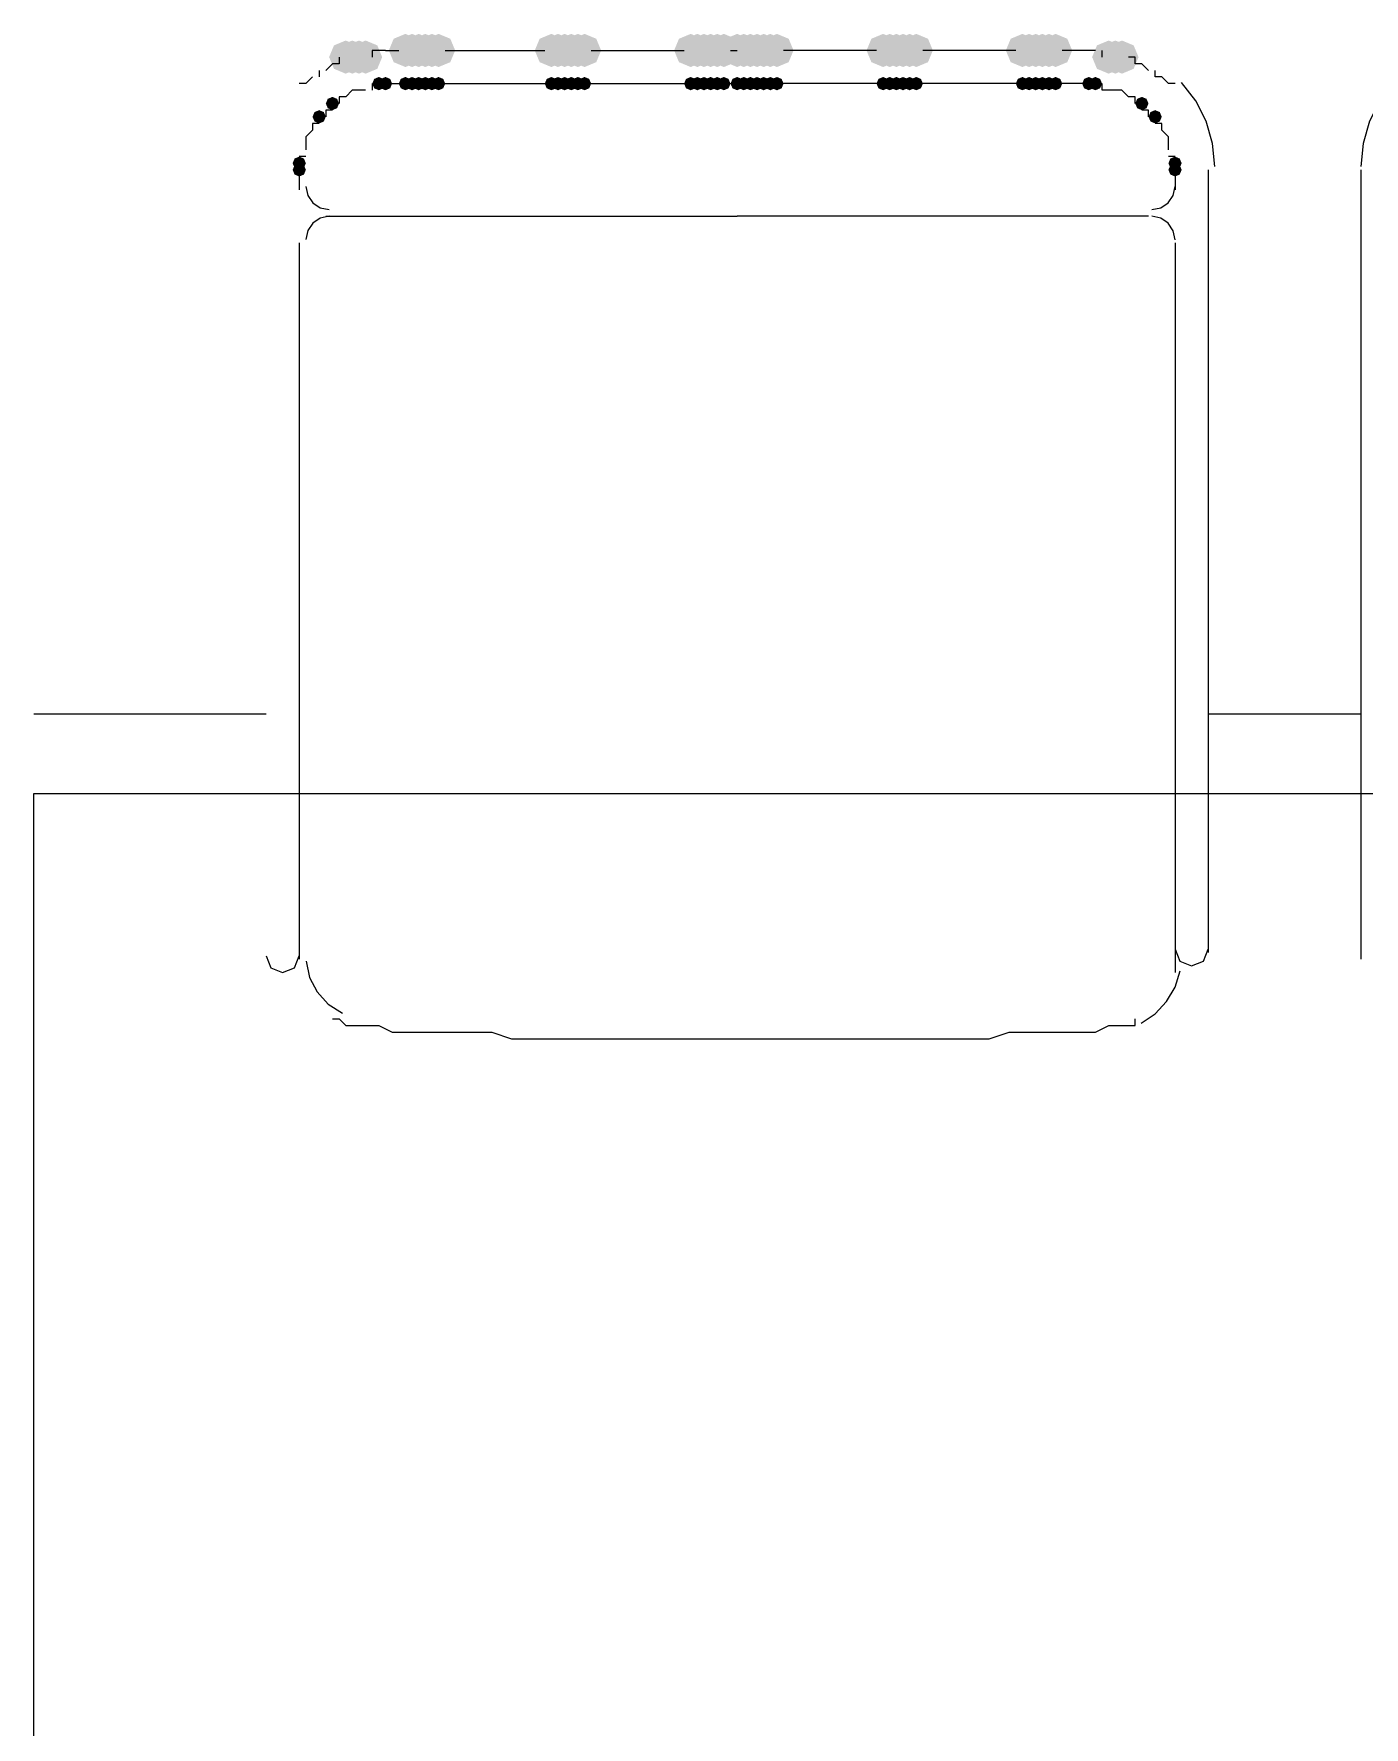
# Model space of a CAD drawing. Extents: x 185064 to 343242, y -369192 to -264966.
# Drawn here: x 231020 to 231653, y -302174 to -301368 of the extents above; entities that cross this region are included whole.
import ezdxf

# ---------------------------------------------------------------- set-up
doc = ezdxf.new("R2010")
doc.units = 0

# ---------------------------------------------------------------- blocks, each defined once
blk = doc.blocks.new('12222')
h = blk.add_hatch(color=3)
h.dxf.hatch_style = 2
h.paths.add_polyline_path([(235336.41, -308467.6), (235335.49, -308469.83), (235333.26, -308470.76), (235331.03, -308469.83), (235330.1, -308467.6), (235331.03, -308465.37), (235333.26, -308464.44), (235335.49, -308465.37)])
h = blk.add_hatch(color=3)
h.dxf.hatch_style = 2
h.paths.add_polyline_path([(235339.57, -308467.6), (235338.65, -308469.83), (235336.41, -308470.76), (235334.18, -308469.83), (235333.26, -308467.6), (235334.18, -308465.37), (235336.41, -308464.44), (235338.65, -308465.37)])
h = blk.add_hatch(color=3)
h.dxf.hatch_style = 2
h.paths.add_polyline_path([(235314.31, -308477.07), (235313.38, -308479.31), (235311.15, -308480.23), (235308.92, -308479.31), (235307.99, -308477.07), (235308.92, -308474.84), (235311.15, -308473.92), (235313.38, -308474.84)])
h = blk.add_hatch(color=3)
h.dxf.hatch_style = 2
h.paths.add_polyline_path([(235307.99, -308483.39), (235307.07, -308485.62), (235304.84, -308486.55), (235302.61, -308485.62), (235301.68, -308483.39), (235302.61, -308481.16), (235304.84, -308480.23), (235307.07, -308481.16)])
h = blk.add_hatch(color=3)
h.dxf.hatch_style = 2
h.paths.add_polyline_path([(235290.63, -308492.86), (235288.31, -308498.44), (235282.73, -308500.76), (235277.16, -308498.44), (235274.84, -308492.86), (235277.16, -308487.29), (235282.73, -308484.97), (235288.31, -308487.29)])
h = blk.add_hatch(color=3)
h.dxf.hatch_style = 2
h.paths.add_polyline_path([(235290.63, -308496.02), (235288.31, -308501.6), (235282.73, -308503.92), (235277.16, -308501.6), (235274.84, -308496.02), (235277.16, -308490.45), (235282.73, -308488.13), (235288.31, -308490.45)])
h = blk.add_hatch(color=3)
h.dxf.hatch_style = 2
h.paths.add_polyline_path([(235290.63, -308499.18), (235288.31, -308504.76), (235282.73, -308507.07), (235277.16, -308504.76), (235274.84, -308499.18), (235277.16, -308493.6), (235282.73, -308491.29), (235288.31, -308493.6)])
h = blk.add_hatch(color=3)
h.dxf.hatch_style = 2
h.paths.add_polyline_path([(235298.52, -308505.5), (235297.59, -308507.73), (235295.36, -308508.65), (235293.13, -308507.73), (235292.2, -308505.5), (235293.13, -308503.27), (235295.36, -308502.34), (235297.59, -308503.27)])
h = blk.add_hatch(color=3)
h.dxf.hatch_style = 2
h.paths.add_polyline_path([(235298.52, -308508.65), (235297.59, -308510.88), (235295.36, -308511.81), (235293.13, -308510.88), (235292.2, -308508.65), (235293.13, -308506.42), (235295.36, -308505.5), (235297.59, -308506.42)])
h = blk.add_hatch(color=3)
h.dxf.hatch_style = 2
h.paths.add_polyline_path([(235287.47, -308524.44), (235285.15, -308530.02), (235279.57, -308532.34), (235274, -308530.02), (235271.68, -308524.44), (235274, -308518.87), (235279.57, -308516.55), (235285.15, -308518.87)])
h = blk.add_hatch(color=3)
h.dxf.hatch_style = 2
h.paths.add_polyline_path([(235287.47, -308527.6), (235285.15, -308533.18), (235279.57, -308535.5), (235274, -308533.18), (235271.68, -308527.6), (235274, -308522.03), (235279.57, -308519.71), (235285.15, -308522.03)])
h = blk.add_hatch(color=3)
h.dxf.hatch_style = 2
h.paths.add_polyline_path([(235287.47, -308530.76), (235285.15, -308536.33), (235279.57, -308538.65), (235274, -308536.33), (235271.68, -308530.76), (235274, -308525.18), (235279.57, -308522.86), (235285.15, -308525.18)])
h = blk.add_hatch(color=3)
h.dxf.hatch_style = 2
h.paths.add_polyline_path([(235298.52, -308524.44), (235297.59, -308526.67), (235295.36, -308527.6), (235293.13, -308526.67), (235292.2, -308524.44), (235293.13, -308522.21), (235295.36, -308521.29), (235297.59, -308522.21)])
h = blk.add_hatch(color=3)
h.dxf.hatch_style = 2
h.paths.add_polyline_path([(235298.52, -308527.6), (235297.59, -308529.83), (235295.36, -308530.76), (235293.13, -308529.83), (235292.2, -308527.6), (235293.13, -308525.37), (235295.36, -308524.44), (235297.59, -308525.37)])
h = blk.add_hatch(color=3)
h.dxf.hatch_style = 2
h.paths.add_polyline_path([(235287.47, -308533.92), (235285.15, -308539.49), (235279.57, -308541.81), (235274, -308539.49), (235271.68, -308533.92), (235274, -308528.34), (235279.57, -308526.02), (235285.15, -308528.34)])
h = blk.add_hatch(color=3)
h.dxf.hatch_style = 2
h.paths.add_polyline_path([(235287.47, -308537.07), (235285.15, -308542.65), (235279.57, -308544.97), (235274, -308542.65), (235271.68, -308537.07), (235274, -308531.5), (235279.57, -308529.18), (235285.15, -308531.5)])
h = blk.add_hatch(color=3)
h.dxf.hatch_style = 2
h.paths.add_polyline_path([(235287.47, -308540.23), (235285.15, -308545.81), (235279.57, -308548.13), (235274, -308545.81), (235271.68, -308540.23), (235274, -308534.66), (235279.57, -308532.34), (235285.15, -308534.66)])
h = blk.add_hatch(color=3)
h.dxf.hatch_style = 2
h.paths.add_polyline_path([(235298.52, -308530.76), (235297.59, -308532.99), (235295.36, -308533.92), (235293.13, -308532.99), (235292.2, -308530.76), (235293.13, -308528.53), (235295.36, -308527.6), (235297.59, -308528.53)])
h = blk.add_hatch(color=3)
h.dxf.hatch_style = 2
h.paths.add_polyline_path([(235298.52, -308533.92), (235297.59, -308536.15), (235295.36, -308537.07), (235293.13, -308536.15), (235292.2, -308533.92), (235293.13, -308531.69), (235295.36, -308530.76), (235297.59, -308531.69)])
h = blk.add_hatch(color=3)
h.dxf.hatch_style = 2
h.paths.add_polyline_path([(235298.52, -308537.07), (235297.59, -308539.31), (235295.36, -308540.23), (235293.13, -308539.31), (235292.2, -308537.07), (235293.13, -308534.84), (235295.36, -308533.92), (235297.59, -308534.84)])
h = blk.add_hatch(color=3)
h.dxf.hatch_style = 2
h.paths.add_polyline_path([(235298.52, -308540.23), (235297.59, -308542.46), (235295.36, -308543.39), (235293.13, -308542.46), (235292.2, -308540.23), (235293.13, -308538), (235295.36, -308537.07), (235297.59, -308538)])
h = blk.add_hatch(color=3)
h.dxf.hatch_style = 2
h.paths.add_polyline_path([(235287.47, -308590.76), (235285.15, -308596.33), (235279.57, -308598.65), (235274, -308596.33), (235271.68, -308590.76), (235274, -308585.18), (235279.57, -308582.86), (235285.15, -308585.18)])
h = blk.add_hatch(color=3)
h.dxf.hatch_style = 2
h.paths.add_polyline_path([(235287.47, -308593.92), (235285.15, -308599.49), (235279.57, -308601.81), (235274, -308599.49), (235271.68, -308593.92), (235274, -308588.34), (235279.57, -308586.02), (235285.15, -308588.34)])
h = blk.add_hatch(color=3)
h.dxf.hatch_style = 2
h.paths.add_polyline_path([(235287.47, -308597.07), (235285.15, -308602.65), (235279.57, -308604.97), (235274, -308602.65), (235271.68, -308597.07), (235274, -308591.5), (235279.57, -308589.18), (235285.15, -308591.5)])
h = blk.add_hatch(color=3)
h.dxf.hatch_style = 2
h.paths.add_polyline_path([(235298.52, -308590.76), (235297.59, -308592.99), (235295.36, -308593.92), (235293.13, -308592.99), (235292.2, -308590.76), (235293.13, -308588.53), (235295.36, -308587.6), (235297.59, -308588.53)])
h = blk.add_hatch(color=3)
h.dxf.hatch_style = 2
h.paths.add_polyline_path([(235287.47, -308600.23), (235285.15, -308605.81), (235279.57, -308608.13), (235274, -308605.81), (235271.68, -308600.23), (235274, -308594.66), (235279.57, -308592.34), (235285.15, -308594.66)])
h = blk.add_hatch(color=3)
h.dxf.hatch_style = 2
h.paths.add_polyline_path([(235287.47, -308603.39), (235285.15, -308608.97), (235279.57, -308611.29), (235274, -308608.97), (235271.68, -308603.39), (235274, -308597.81), (235279.57, -308595.5), (235285.15, -308597.81)])
h = blk.add_hatch(color=3)
h.dxf.hatch_style = 2
h.paths.add_polyline_path([(235298.52, -308593.92), (235297.59, -308596.15), (235295.36, -308597.07), (235293.13, -308596.15), (235292.2, -308593.92), (235293.13, -308591.69), (235295.36, -308590.76), (235297.59, -308591.69)])
h = blk.add_hatch(color=3)
h.dxf.hatch_style = 2
h.paths.add_polyline_path([(235298.52, -308597.07), (235297.59, -308599.31), (235295.36, -308600.23), (235293.13, -308599.31), (235292.2, -308597.07), (235293.13, -308594.84), (235295.36, -308593.92), (235297.59, -308594.84)])
h = blk.add_hatch(color=3)
h.dxf.hatch_style = 2
h.paths.add_polyline_path([(235298.52, -308600.23), (235297.59, -308602.46), (235295.36, -308603.39), (235293.13, -308602.46), (235292.2, -308600.23), (235293.13, -308598), (235295.36, -308597.07), (235297.59, -308598)])
h = blk.add_hatch(color=3)
h.dxf.hatch_style = 2
h.paths.add_polyline_path([(235287.47, -308606.55), (235285.15, -308612.12), (235279.57, -308614.44), (235274, -308612.12), (235271.68, -308606.55), (235274, -308600.97), (235279.57, -308598.65), (235285.15, -308600.97)])
h = blk.add_hatch(color=3)
h.dxf.hatch_style = 2
h.paths.add_polyline_path([(235298.52, -308603.39), (235297.59, -308605.62), (235295.36, -308606.55), (235293.13, -308605.62), (235292.2, -308603.39), (235293.13, -308601.16), (235295.36, -308600.23), (235297.59, -308601.16)])
h = blk.add_hatch(color=3)
h.dxf.hatch_style = 2
h.paths.add_polyline_path([(235298.52, -308606.55), (235297.59, -308608.78), (235295.36, -308609.71), (235293.13, -308608.78), (235292.2, -308606.55), (235293.13, -308604.32), (235295.36, -308603.39), (235297.59, -308604.32)])
h = blk.add_hatch(color=3)
h.dxf.hatch_style = 2
h.paths.add_polyline_path([(235287.47, -308657.07), (235285.15, -308662.65), (235279.57, -308664.97), (235274, -308662.65), (235271.68, -308657.07), (235274, -308651.5), (235279.57, -308649.18), (235285.15, -308651.5)])
h = blk.add_hatch(color=3)
h.dxf.hatch_style = 2
h.paths.add_polyline_path([(235287.47, -308660.23), (235285.15, -308665.81), (235279.57, -308668.13), (235274, -308665.81), (235271.68, -308660.23), (235274, -308654.66), (235279.57, -308652.34), (235285.15, -308654.66)])
h = blk.add_hatch(color=3)
h.dxf.hatch_style = 2
h.paths.add_polyline_path([(235287.47, -308663.39), (235285.15, -308668.97), (235279.57, -308671.29), (235274, -308668.97), (235271.68, -308663.39), (235274, -308657.81), (235279.57, -308655.5), (235285.15, -308657.81)])
h = blk.add_hatch(color=3)
h.dxf.hatch_style = 2
h.paths.add_polyline_path([(235287.47, -308666.55), (235285.15, -308672.12), (235279.57, -308674.44), (235274, -308672.12), (235271.68, -308666.55), (235274, -308660.97), (235279.57, -308658.65), (235285.15, -308660.97)])
h = blk.add_hatch(color=3)
h.dxf.hatch_style = 2
h.paths.add_polyline_path([(235298.52, -308657.07), (235297.59, -308659.31), (235295.36, -308660.23), (235293.13, -308659.31), (235292.2, -308657.07), (235293.13, -308654.84), (235295.36, -308653.92), (235297.59, -308654.84)])
h = blk.add_hatch(color=3)
h.dxf.hatch_style = 2
h.paths.add_polyline_path([(235298.52, -308660.23), (235297.59, -308662.46), (235295.36, -308663.39), (235293.13, -308662.46), (235292.2, -308660.23), (235293.13, -308658), (235295.36, -308657.07), (235297.59, -308658)])
h = blk.add_hatch(color=3)
h.dxf.hatch_style = 2
h.paths.add_polyline_path([(235298.52, -308663.39), (235297.59, -308665.62), (235295.36, -308666.55), (235293.13, -308665.62), (235292.2, -308663.39), (235293.13, -308661.16), (235295.36, -308660.23), (235297.59, -308661.16)])
h = blk.add_hatch(color=3)
h.dxf.hatch_style = 2
h.paths.add_polyline_path([(235287.47, -308669.71), (235285.15, -308675.28), (235279.57, -308677.6), (235274, -308675.28), (235271.68, -308669.71), (235274, -308664.13), (235279.57, -308661.81), (235285.15, -308664.13)])
h = blk.add_hatch(color=3)
h.dxf.hatch_style = 2
h.paths.add_polyline_path([(235287.47, -308672.86), (235285.15, -308678.44), (235279.57, -308680.76), (235274, -308678.44), (235271.68, -308672.86), (235274, -308667.29), (235279.57, -308664.97), (235285.15, -308667.29)])
h = blk.add_hatch(color=3)
h.dxf.hatch_style = 2
h.paths.add_polyline_path([(235287.47, -308676.02), (235285.15, -308681.6), (235279.57, -308683.92), (235274, -308681.6), (235271.68, -308676.02), (235274, -308670.45), (235279.57, -308668.13), (235285.15, -308670.45)])
h = blk.add_hatch(color=3)
h.dxf.hatch_style = 2
h.paths.add_polyline_path([(235298.52, -308666.55), (235297.59, -308668.78), (235295.36, -308669.71), (235293.13, -308668.78), (235292.2, -308666.55), (235293.13, -308664.32), (235295.36, -308663.39), (235297.59, -308664.32)])
h = blk.add_hatch(color=3)
h.dxf.hatch_style = 2
h.paths.add_polyline_path([(235298.52, -308669.71), (235297.59, -308671.94), (235295.36, -308672.86), (235293.13, -308671.94), (235292.2, -308669.71), (235293.13, -308667.48), (235295.36, -308666.55), (235297.59, -308667.48)])
h = blk.add_hatch(color=3)
h.dxf.hatch_style = 2
h.paths.add_polyline_path([(235298.52, -308672.86), (235297.59, -308675.09), (235295.36, -308676.02), (235293.13, -308675.09), (235292.2, -308672.86), (235293.13, -308670.63), (235295.36, -308669.71), (235297.59, -308670.63)])
h = blk.add_hatch(color=3)
h.dxf.hatch_style = 2
h.paths.add_polyline_path([(235287.47, -308682.34), (235285.15, -308687.91), (235279.57, -308690.23), (235274, -308687.91), (235271.68, -308682.34), (235274, -308676.76), (235279.57, -308674.44), (235285.15, -308676.76)])
h = blk.add_hatch(color=3)
h.dxf.hatch_style = 2
h.paths.add_polyline_path([(235287.47, -308685.5), (235285.15, -308691.07), (235279.57, -308693.39), (235274, -308691.07), (235271.68, -308685.5), (235274, -308679.92), (235279.57, -308677.6), (235285.15, -308679.92)])
h = blk.add_hatch(color=3)
h.dxf.hatch_style = 2
h.paths.add_polyline_path([(235298.52, -308676.02), (235297.59, -308678.25), (235295.36, -308679.18), (235293.13, -308678.25), (235292.2, -308676.02), (235293.13, -308673.79), (235295.36, -308672.86), (235297.59, -308673.79)])
h = blk.add_hatch(color=3)
h.dxf.hatch_style = 2
h.paths.add_polyline_path([(235287.47, -308688.65), (235285.15, -308694.23), (235279.57, -308696.55), (235274, -308694.23), (235271.68, -308688.65), (235274, -308683.08), (235279.57, -308680.76), (235285.15, -308683.08)])
h = blk.add_hatch(color=3)
h.dxf.hatch_style = 2
h.paths.add_polyline_path([(235287.47, -308691.81), (235285.15, -308697.39), (235279.57, -308699.71), (235274, -308697.39), (235271.68, -308691.81), (235274, -308686.24), (235279.57, -308683.92), (235285.15, -308686.24)])
h = blk.add_hatch(color=3)
h.dxf.hatch_style = 2
h.paths.add_polyline_path([(235298.52, -308682.34), (235297.59, -308684.57), (235295.36, -308685.5), (235293.13, -308684.57), (235292.2, -308682.34), (235293.13, -308680.11), (235295.36, -308679.18), (235297.59, -308680.11)])
h = blk.add_hatch(color=3)
h.dxf.hatch_style = 2
h.paths.add_polyline_path([(235298.52, -308685.5), (235297.59, -308687.73), (235295.36, -308688.65), (235293.13, -308687.73), (235292.2, -308685.5), (235293.13, -308683.27), (235295.36, -308682.34), (235297.59, -308683.27)])
h = blk.add_hatch(color=3)
h.dxf.hatch_style = 2
h.paths.add_polyline_path([(235298.52, -308688.65), (235297.59, -308690.88), (235295.36, -308691.81), (235293.13, -308690.88), (235292.2, -308688.65), (235293.13, -308686.42), (235295.36, -308685.5), (235297.59, -308686.42)])
h = blk.add_hatch(color=3)
h.dxf.hatch_style = 2
h.paths.add_polyline_path([(235287.47, -308694.97), (235285.15, -308700.55), (235279.57, -308702.86), (235274, -308700.55), (235271.68, -308694.97), (235274, -308689.39), (235279.57, -308687.07), (235285.15, -308689.39)])
h = blk.add_hatch(color=3)
h.dxf.hatch_style = 2
h.paths.add_polyline_path([(235287.47, -308698.13), (235285.15, -308703.7), (235279.57, -308706.02), (235274, -308703.7), (235271.68, -308698.13), (235274, -308692.55), (235279.57, -308690.23), (235285.15, -308692.55)])
h = blk.add_hatch(color=3)
h.dxf.hatch_style = 2
h.paths.add_polyline_path([(235298.52, -308691.81), (235297.59, -308694.04), (235295.36, -308694.97), (235293.13, -308694.04), (235292.2, -308691.81), (235293.13, -308689.58), (235295.36, -308688.65), (235297.59, -308689.58)])
h = blk.add_hatch(color=3)
h.dxf.hatch_style = 2
h.paths.add_polyline_path([(235298.52, -308694.97), (235297.59, -308697.2), (235295.36, -308698.13), (235293.13, -308697.2), (235292.2, -308694.97), (235293.13, -308692.74), (235295.36, -308691.81), (235297.59, -308692.74)])
h = blk.add_hatch(color=3)
h.dxf.hatch_style = 2
h.paths.add_polyline_path([(235298.52, -308698.13), (235297.59, -308700.36), (235295.36, -308701.29), (235293.13, -308700.36), (235292.2, -308698.13), (235293.13, -308695.9), (235295.36, -308694.97), (235297.59, -308695.9)])
h = blk.add_hatch(color=3)
h.dxf.hatch_style = 2
h.paths.add_polyline_path([(235287.47, -308748.65), (235285.15, -308754.23), (235279.57, -308756.55), (235274, -308754.23), (235271.68, -308748.65), (235274, -308743.08), (235279.57, -308740.76), (235285.15, -308743.08)])
h = blk.add_hatch(color=3)
h.dxf.hatch_style = 2
h.paths.add_polyline_path([(235287.47, -308751.81), (235285.15, -308757.39), (235279.57, -308759.71), (235274, -308757.39), (235271.68, -308751.81), (235274, -308746.24), (235279.57, -308743.92), (235285.15, -308746.24)])
h = blk.add_hatch(color=3)
h.dxf.hatch_style = 2
h.paths.add_polyline_path([(235287.47, -308754.97), (235285.15, -308760.55), (235279.57, -308762.86), (235274, -308760.55), (235271.68, -308754.97), (235274, -308749.39), (235279.57, -308747.07), (235285.15, -308749.39)])
h = blk.add_hatch(color=3)
h.dxf.hatch_style = 2
h.paths.add_polyline_path([(235287.47, -308758.13), (235285.15, -308763.7), (235279.57, -308766.02), (235274, -308763.7), (235271.68, -308758.13), (235274, -308752.55), (235279.57, -308750.23), (235285.15, -308752.55)])
h = blk.add_hatch(color=3)
h.dxf.hatch_style = 2
h.paths.add_polyline_path([(235298.52, -308748.65), (235297.59, -308750.88), (235295.36, -308751.81), (235293.13, -308750.88), (235292.2, -308748.65), (235293.13, -308746.42), (235295.36, -308745.5), (235297.59, -308746.42)])
h = blk.add_hatch(color=3)
h.dxf.hatch_style = 2
h.paths.add_polyline_path([(235298.52, -308751.81), (235297.59, -308754.04), (235295.36, -308754.97), (235293.13, -308754.04), (235292.2, -308751.81), (235293.13, -308749.58), (235295.36, -308748.65), (235297.59, -308749.58)])
h = blk.add_hatch(color=3)
h.dxf.hatch_style = 2
h.paths.add_polyline_path([(235287.47, -308761.29), (235285.15, -308766.86), (235279.57, -308769.18), (235274, -308766.86), (235271.68, -308761.29), (235274, -308755.71), (235279.57, -308753.39), (235285.15, -308755.71)])
h = blk.add_hatch(color=3)
h.dxf.hatch_style = 2
h.paths.add_polyline_path([(235287.47, -308764.44), (235285.15, -308770.02), (235279.57, -308772.34), (235274, -308770.02), (235271.68, -308764.44), (235274, -308758.87), (235279.57, -308756.55), (235285.15, -308758.87)])
h = blk.add_hatch(color=3)
h.dxf.hatch_style = 2
h.paths.add_polyline_path([(235298.52, -308754.97), (235297.59, -308757.2), (235295.36, -308758.13), (235293.13, -308757.2), (235292.2, -308754.97), (235293.13, -308752.74), (235295.36, -308751.81), (235297.59, -308752.74)])
h = blk.add_hatch(color=3)
h.dxf.hatch_style = 2
h.paths.add_polyline_path([(235298.52, -308758.13), (235297.59, -308760.36), (235295.36, -308761.29), (235293.13, -308760.36), (235292.2, -308758.13), (235293.13, -308755.9), (235295.36, -308754.97), (235297.59, -308755.9)])
h = blk.add_hatch(color=3)
h.dxf.hatch_style = 2
h.paths.add_polyline_path([(235298.52, -308761.29), (235297.59, -308763.52), (235295.36, -308764.44), (235293.13, -308763.52), (235292.2, -308761.29), (235293.13, -308759.06), (235295.36, -308758.13), (235297.59, -308759.06)])
h = blk.add_hatch(color=3)
h.dxf.hatch_style = 2
h.paths.add_polyline_path([(235298.52, -308764.44), (235297.59, -308766.67), (235295.36, -308767.6), (235293.13, -308766.67), (235292.2, -308764.44), (235293.13, -308762.21), (235295.36, -308761.29), (235297.59, -308762.21)])
h = blk.add_hatch(color=3)
h.dxf.hatch_style = 2
h.paths.add_polyline_path([(235287.47, -308818.13), (235285.15, -308823.7), (235279.57, -308826.02), (235274, -308823.7), (235271.68, -308818.13), (235274, -308812.55), (235279.57, -308810.23), (235285.15, -308812.55)])
h = blk.add_hatch(color=3)
h.dxf.hatch_style = 2
h.paths.add_polyline_path([(235287.47, -308821.29), (235285.15, -308826.86), (235279.57, -308829.18), (235274, -308826.86), (235271.68, -308821.29), (235274, -308815.71), (235279.57, -308813.39), (235285.15, -308815.71)])
h = blk.add_hatch(color=3)
h.dxf.hatch_style = 2
h.paths.add_polyline_path([(235287.47, -308824.44), (235285.15, -308830.02), (235279.57, -308832.34), (235274, -308830.02), (235271.68, -308824.44), (235274, -308818.87), (235279.57, -308816.55), (235285.15, -308818.87)])
h = blk.add_hatch(color=3)
h.dxf.hatch_style = 2
h.paths.add_polyline_path([(235287.47, -308827.6), (235285.15, -308833.18), (235279.57, -308835.5), (235274, -308833.18), (235271.68, -308827.6), (235274, -308822.03), (235279.57, -308819.71), (235285.15, -308822.03)])
h = blk.add_hatch(color=3)
h.dxf.hatch_style = 2
h.paths.add_polyline_path([(235287.47, -308830.76), (235285.15, -308836.33), (235279.57, -308838.65), (235274, -308836.33), (235271.68, -308830.76), (235274, -308825.18), (235279.57, -308822.86), (235285.15, -308825.18)])
h = blk.add_hatch(color=3)
h.dxf.hatch_style = 2
h.paths.add_polyline_path([(235298.52, -308818.13), (235297.59, -308820.36), (235295.36, -308821.29), (235293.13, -308820.36), (235292.2, -308818.13), (235293.13, -308815.9), (235295.36, -308814.97), (235297.59, -308815.9)])
h = blk.add_hatch(color=3)
h.dxf.hatch_style = 2
h.paths.add_polyline_path([(235298.52, -308821.29), (235297.59, -308823.52), (235295.36, -308824.44), (235293.13, -308823.52), (235292.2, -308821.29), (235293.13, -308819.06), (235295.36, -308818.13), (235297.59, -308819.06)])
h = blk.add_hatch(color=3)
h.dxf.hatch_style = 2
h.paths.add_polyline_path([(235298.52, -308824.44), (235297.59, -308826.67), (235295.36, -308827.6), (235293.13, -308826.67), (235292.2, -308824.44), (235293.13, -308822.21), (235295.36, -308821.29), (235297.59, -308822.21)])
h = blk.add_hatch(color=3)
h.dxf.hatch_style = 2
h.paths.add_polyline_path([(235287.47, -308833.92), (235285.15, -308839.49), (235279.57, -308841.81), (235274, -308839.49), (235271.68, -308833.92), (235274, -308828.34), (235279.57, -308826.02), (235285.15, -308828.34)])
h = blk.add_hatch(color=3)
h.dxf.hatch_style = 2
h.paths.add_polyline_path([(235298.52, -308827.6), (235297.59, -308829.83), (235295.36, -308830.76), (235293.13, -308829.83), (235292.2, -308827.6), (235293.13, -308825.37), (235295.36, -308824.44), (235297.59, -308825.37)])
h = blk.add_hatch(color=3)
h.dxf.hatch_style = 2
h.paths.add_polyline_path([(235298.52, -308830.76), (235297.59, -308832.99), (235295.36, -308833.92), (235293.13, -308832.99), (235292.2, -308830.76), (235293.13, -308828.53), (235295.36, -308827.6), (235297.59, -308828.53)])
h = blk.add_hatch(color=3)
h.dxf.hatch_style = 2
h.paths.add_polyline_path([(235298.52, -308833.92), (235297.59, -308836.15), (235295.36, -308837.07), (235293.13, -308836.15), (235292.2, -308833.92), (235293.13, -308831.69), (235295.36, -308830.76), (235297.59, -308831.69)])
h = blk.add_hatch(color=3)
h.dxf.hatch_style = 2
h.paths.add_polyline_path([(235290.63, -308852.86), (235288.31, -308858.44), (235282.73, -308860.76), (235277.16, -308858.44), (235274.84, -308852.86), (235277.16, -308847.29), (235282.73, -308844.97), (235288.31, -308847.29)])
h = blk.add_hatch(color=3)
h.dxf.hatch_style = 2
h.paths.add_polyline_path([(235298.52, -308843.39), (235297.59, -308845.62), (235295.36, -308846.55), (235293.13, -308845.62), (235292.2, -308843.39), (235293.13, -308841.16), (235295.36, -308840.23), (235297.59, -308841.16)])
h = blk.add_hatch(color=3)
h.dxf.hatch_style = 2
h.paths.add_polyline_path([(235298.52, -308846.55), (235297.59, -308848.78), (235295.36, -308849.71), (235293.13, -308848.78), (235292.2, -308846.55), (235293.13, -308844.32), (235295.36, -308843.39), (235297.59, -308844.32)])
h = blk.add_hatch(color=3)
h.dxf.hatch_style = 2
h.paths.add_polyline_path([(235290.63, -308856.02), (235288.31, -308861.6), (235282.73, -308863.92), (235277.16, -308861.6), (235274.84, -308856.02), (235277.16, -308850.45), (235282.73, -308848.13), (235288.31, -308850.45)])
h = blk.add_hatch(color=3)
h.dxf.hatch_style = 2
h.paths.add_polyline_path([(235290.63, -308859.18), (235288.31, -308864.76), (235282.73, -308867.07), (235277.16, -308864.76), (235274.84, -308859.18), (235277.16, -308853.6), (235282.73, -308851.29), (235288.31, -308853.6)])
h = blk.add_hatch(color=3)
h.dxf.hatch_style = 2
h.paths.add_polyline_path([(235290.63, -308862.34), (235288.31, -308867.91), (235282.73, -308870.23), (235277.16, -308867.91), (235274.84, -308862.34), (235277.16, -308856.76), (235282.73, -308854.44), (235288.31, -308856.76)])
h = blk.add_hatch(color=3)
h.dxf.hatch_style = 2
h.paths.add_polyline_path([(235307.99, -308868.65), (235307.07, -308870.88), (235304.84, -308871.81), (235302.61, -308870.88), (235301.68, -308868.65), (235302.61, -308866.42), (235304.84, -308865.5), (235307.07, -308866.42)])
h = blk.add_hatch(color=3)
h.dxf.hatch_style = 2
h.paths.add_polyline_path([(235314.31, -308874.97), (235313.38, -308877.2), (235311.15, -308878.13), (235308.92, -308877.2), (235307.99, -308874.97), (235308.92, -308872.74), (235311.15, -308871.81), (235313.38, -308872.74)])
h = blk.add_hatch(color=3)
h.dxf.hatch_style = 2
h.paths.add_polyline_path([(235336.41, -308884.44), (235335.49, -308886.67), (235333.26, -308887.6), (235331.03, -308886.67), (235330.1, -308884.44), (235331.03, -308882.21), (235333.26, -308881.29), (235335.49, -308882.21)])
h = blk.add_hatch(color=3)
h.dxf.hatch_style = 2
h.paths.add_polyline_path([(235339.57, -308884.44), (235338.65, -308886.67), (235336.41, -308887.6), (235334.18, -308886.67), (235333.26, -308884.44), (235334.18, -308882.21), (235336.41, -308881.29), (235338.65, -308882.21)])
at = {"color": 3, "lineweight": 0}
blk.add_lwpolyline([(235633.26, -305792.86), (236539.57, -305792.86), (236539.57, -309010.76), (235633.26, -309010.76)], close=True, dxfattribs=at)
for points in [[(235294.82, -308363.32), (235303.55, -308370.1), (235313.31, -308375.07), (235323.83, -308378.13), (235334.84, -308379.18)], [(235336.41, -308379.18), (235712.2, -308379.18)], [(235595.36, -308451.81), (235595.36, -308379.18)], [(235334.84, -308448.65), (235323.83, -308449.7), (235313.31, -308452.76), (235303.55, -308457.74), (235294.82, -308464.51)], [(235336.41, -308451.81), (235709.05, -308451.81)], [(235707.47, -308467.6), (235713.05, -308465.29), (235715.36, -308459.71), (235713.05, -308454.12), (235707.47, -308451.81)], [(235295.36, -308467.6), (235295.36, -308470.76), (235292.2, -308473.92), (235292.2, -308477.07), (235289.05, -308477.07)], [(235330.1, -308467.6), (235330.1, -308470.76)], [(235336.41, -308467.6), (235345.89, -308467.6)], [(235336.41, -308467.6), (235345.89, -308467.6)], [(235355.36, -308478.65), (235354.49, -308474.35), (235352.13, -308470.84), (235348.61, -308468.47), (235344.31, -308467.6)], [(235369.67, -308467.6), (235365.41, -308468.42), (235361.79, -308470.8), (235359.37, -308474.4), (235358.52, -308478.65)], [(235371.15, -308467.6), (235718.52, -308467.6)], [(235742.68, -308483.69), (235738.13, -308477.04), (235732.3, -308471.62), (235725.43, -308467.6), (235717.75, -308465.15)], [(235326.94, -308470.76), (235323.78, -308470.76), (235320.63, -308470.76), (235317.47, -308473.92), (235314.31, -308473.92), (235314.31, -308477.07)], [(235289.05, -308480.23), (235285.89, -308483.39), (235285.89, -308486.55), (235282.73, -308486.55), (235282.73, -308489.71)], [(235311.15, -308480.23), (235307.99, -308480.23), (235307.99, -308483.39)], [(235358.52, -308480.23), (235358.52, -308676.02)], [(235304.84, -308486.55), (235301.68, -308486.55), (235301.68, -308489.71), (235298.52, -308492.86), (235298.52, -308496.02), (235298.52, -308499.18), (235298.52, -308502.34), (235295.36, -308502.34)], [(235740.63, -308868.65), (235740.63, -308865.5), (235743.78, -308862.34), (235743.78, -308859.18), (235743.78, -308852.86), (235743.78, -308846.55), (235746.94, -308840.23), (235746.94, -308833.92), (235746.94, -308824.44), (235746.94, -308814.97), (235746.94, -308805.5), (235746.94, -308792.86), (235750.1, -308783.39), (235750.1, -308770.76), (235750.1, -308758.13), (235750.1, -308745.5), (235750.1, -308729.71), (235750.1, -308717.07), (235750.1, -308704.44), (235750.1, -308688.65), (235750.1, -308676.02), (235750.1, -308660.23), (235750.1, -308647.6), (235750.1, -308631.81), (235750.1, -308619.18), (235750.1, -308606.55), (235750.1, -308593.92), (235750.1, -308581.29), (235750.1, -308568.65), (235750.1, -308556.02), (235746.94, -308546.55), (235746.94, -308537.07), (235746.94, -308527.6), (235746.94, -308518.13), (235746.94, -308511.81), (235746.94, -308505.5), (235743.78, -308499.18), (235743.78, -308492.86), (235743.78, -308489.71), (235743.78, -308486.55), (235740.63, -308486.55)], [(235282.73, -308502.34), (235279.57, -308502.34)], [(235279.57, -308505.5), (235279.57, -308508.65)], [(235279.57, -308508.65), (235279.57, -308511.81), (235279.57, -308514.97), (235279.57, -308518.13), (235279.57, -308521.29)], [(235295.36, -308508.65), (235295.36, -308511.81), (235295.36, -308514.97), (235295.36, -308518.13), (235295.36, -308521.29)], [(235279.57, -308543.39), (235279.57, -308546.55), (235279.57, -308549.71), (235279.57, -308552.86), (235279.57, -308556.02), (235279.57, -308559.18), (235279.57, -308562.34), (235279.57, -308565.5), (235279.57, -308568.65), (235279.57, -308571.81), (235279.57, -308574.97), (235279.57, -308578.13), (235279.57, -308581.29), (235279.57, -308584.44), (235279.57, -308587.6)], [(235295.36, -308543.39), (235295.36, -308546.55), (235295.36, -308549.71), (235295.36, -308552.86), (235295.36, -308556.02), (235295.36, -308559.18), (235295.36, -308562.34), (235295.36, -308565.5), (235295.36, -308568.65), (235295.36, -308571.81), (235295.36, -308574.97), (235295.36, -308578.13), (235295.36, -308581.29), (235295.36, -308584.44), (235295.36, -308587.6)], [(235279.57, -308609.71), (235279.57, -308612.86), (235279.57, -308616.02), (235279.57, -308619.18), (235279.57, -308622.34), (235279.57, -308625.5), (235279.57, -308628.65), (235279.57, -308631.81), (235279.57, -308634.97), (235279.57, -308638.13), (235279.57, -308641.29), (235279.57, -308644.44), (235279.57, -308647.6), (235279.57, -308650.76), (235279.57, -308653.92)], [(235295.36, -308609.71), (235295.36, -308612.86), (235295.36, -308616.02), (235295.36, -308619.18), (235295.36, -308622.34), (235295.36, -308625.5), (235295.36, -308628.65), (235295.36, -308631.81), (235295.36, -308634.97), (235295.36, -308638.13), (235295.36, -308641.29), (235295.36, -308644.44), (235295.36, -308647.6), (235295.36, -308650.76), (235295.36, -308653.92)], [(235279.57, -308679.18), (235279.57, -308676.02)], [(235295.36, -308679.18), (235295.36, -308676.02)], [(235358.52, -308871.81), (235358.52, -308676.02)], [(235279.57, -308745.5), (235279.57, -308742.34), (235279.57, -308739.18), (235279.57, -308736.02), (235279.57, -308732.86), (235279.57, -308729.71), (235279.57, -308726.55), (235279.57, -308723.39), (235279.57, -308720.23), (235279.57, -308717.07), (235279.57, -308713.92), (235279.57, -308710.76), (235279.57, -308707.6), (235279.57, -308704.44), (235279.57, -308701.29)], [(235295.36, -308745.5), (235295.36, -308742.34), (235295.36, -308739.18), (235295.36, -308736.02), (235295.36, -308732.86), (235295.36, -308729.71), (235295.36, -308726.55), (235295.36, -308723.39), (235295.36, -308720.23), (235295.36, -308717.07), (235295.36, -308713.92), (235295.36, -308710.76), (235295.36, -308707.6), (235295.36, -308704.44), (235295.36, -308701.29)], [(235279.57, -308814.97), (235279.57, -308811.81), (235279.57, -308808.65), (235279.57, -308805.5), (235279.57, -308802.34), (235279.57, -308799.18), (235279.57, -308796.02), (235279.57, -308792.86), (235279.57, -308789.71), (235279.57, -308786.55), (235279.57, -308783.39), (235279.57, -308780.23), (235279.57, -308777.07), (235279.57, -308773.92), (235279.57, -308770.76), (235279.57, -308767.6)], [(235295.36, -308814.97), (235295.36, -308811.81), (235295.36, -308808.65), (235295.36, -308805.5), (235295.36, -308802.34), (235295.36, -308799.18), (235295.36, -308796.02), (235295.36, -308792.86), (235295.36, -308789.71), (235295.36, -308786.55), (235295.36, -308783.39), (235295.36, -308780.23), (235295.36, -308777.07), (235295.36, -308773.92), (235295.36, -308770.76), (235295.36, -308767.6)], [(235279.57, -308843.39), (235279.57, -308840.23), (235279.57, -308837.07)], [(235295.36, -308843.39), (235295.36, -308840.23), (235295.36, -308837.07)], [(235279.57, -308843.39), (235279.57, -308846.55), (235279.57, -308849.71), (235282.73, -308849.71)], [(235295.36, -308849.71), (235298.52, -308849.71)], [(235298.52, -308852.86), (235298.52, -308856.02), (235298.52, -308859.18), (235301.68, -308862.34), (235301.68, -308865.5), (235304.84, -308865.5)], [(235282.73, -308865.5), (235285.89, -308865.5), (235285.89, -308868.65), (235289.05, -308871.81)], [(235307.99, -308868.65), (235307.99, -308871.81), (235311.15, -308871.81)], [(235344.31, -308881.29), (235348.61, -308880.42), (235352.13, -308878.05), (235354.49, -308874.53), (235355.36, -308870.23)], [(235358.52, -308870.23), (235359.39, -308874.54), (235361.76, -308878.05), (235365.27, -308880.42), (235369.57, -308881.29)], [(235713.04, -308881.19), (235720.82, -308879.5), (235727.77, -308875.91), (235733.55, -308870.64), (235737.83, -308863.93)], [(235289.05, -308874.97), (235292.2, -308874.97)], [(235292.2, -308878.13), (235295.36, -308881.29), (235295.36, -308884.44)], [(235314.31, -308874.97), (235314.31, -308878.13), (235317.47, -308878.13), (235320.63, -308881.29), (235323.78, -308881.29), (235326.94, -308881.29)], [(235330.1, -308881.29), (235330.1, -308884.44)], [(235336.41, -308884.44), (235345.89, -308884.44)], [(235371.15, -308884.44), (235712.2, -308884.44)], [(235710.63, -308900.23), (235716.21, -308897.92), (235718.52, -308892.34), (235716.21, -308886.76), (235710.63, -308884.44)], [(235595.36, -309010.76), (235595.36, -308900.23)]]:
    blk.add_lwpolyline(points, dxfattribs=at)

msp = doc.modelspace()

# ---------------------------------------------------------------- block references
at = {"rotation": 270}
msp.add_blockref('12222', (540030.73, -66096.62), dxfattribs=at)

doc.saveas('drawing.dxf')
